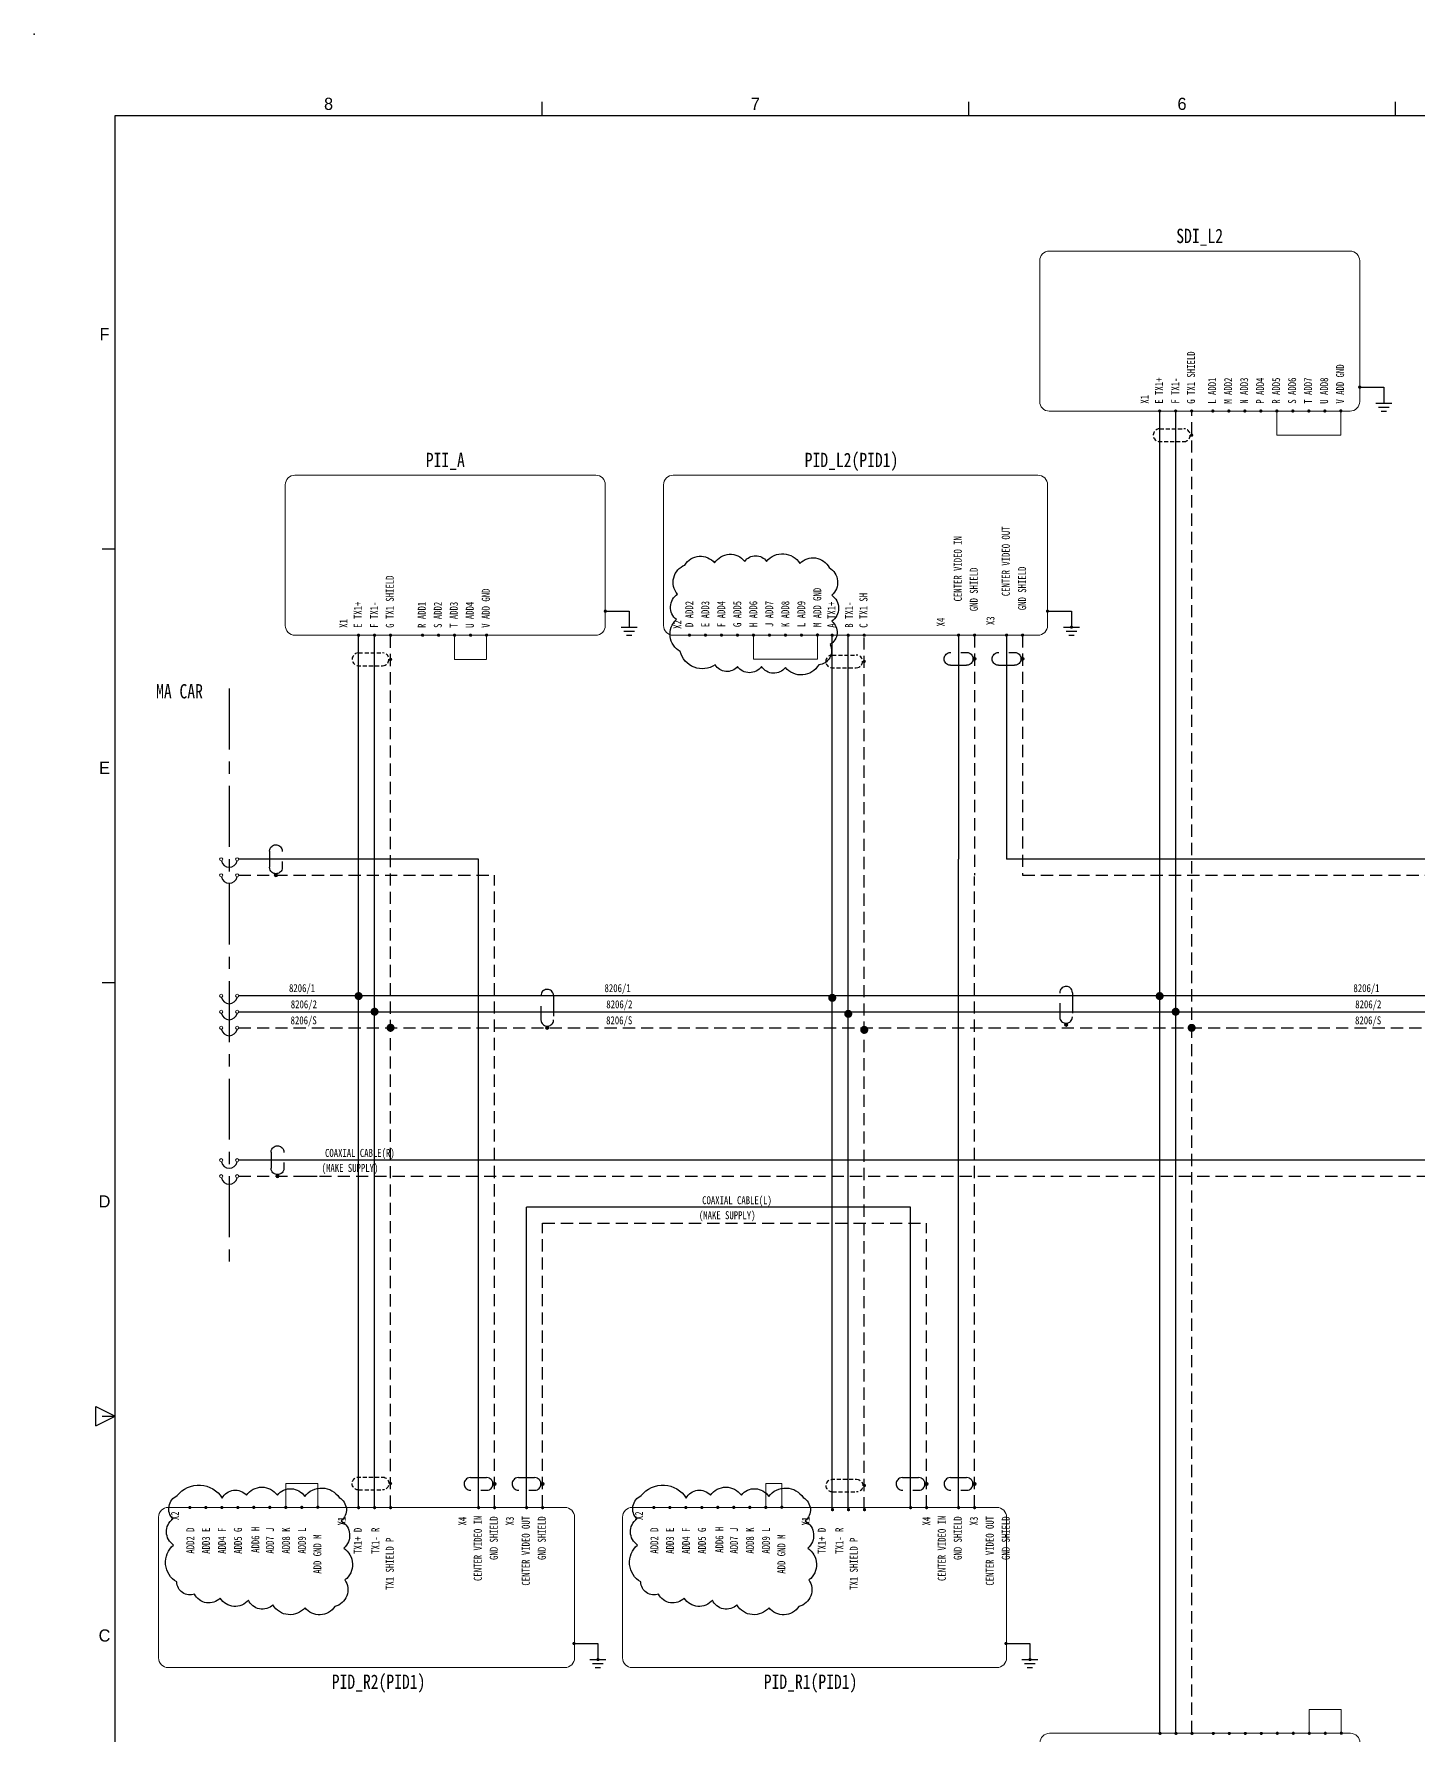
# Model space of a CAD drawing. Header units: millimetres. Extents: x 1599 to 2158, y -510 to -79.
# Drawn here: x 1599.4 to 1815.8, y -344.5 to -78.7 of the extents above; entities that cross this region are included whole.
import ezdxf
from ezdxf.enums import TextEntityAlignment as Align

# ---------------------------------------------------------------- set-up
doc = ezdxf.new("R2010")
doc.units = ezdxf.units.MM
doc.linetypes.add('CENTER', pattern=[50.8, 31.75, -6.35, 6.35, -6.35])
doc.linetypes.add('HIDDEN', pattern=[9.525, 6.35, -3.175])
for name, color, linetype, lineweight in [('7', 7, 'Continuous', 15), ('ADDRESS', 85, 'Continuous', 15), ('LINE', 7, 'Continuous', 15), ('TEXT', 7, 'Continuous', 15)]:
    doc.layers.add(name, color=color, linetype=linetype, lineweight=lineweight)
for name, color, linetype in [('FG', 62, 'Continuous'), ('SHIELD', 41, 'Continuous'), ('TX+', 1, 'Continuous'), ('TX-', 30, 'Continuous'), ('VIDEO', 50, 'Continuous')]:
    doc.layers.add(name, color=color, linetype=linetype)
doc.styles.add('ROMANS', font='txt', dxfattribs={"height": 0.2})

# ---------------------------------------------------------------- blocks, each defined once
blk = doc.blocks.new('BALL')
at = {"layer": 'LINE'}
h = blk.add_hatch(color=256, dxfattribs=at)
h.paths.add_polyline_path([(203.75, 320.23, 0.41419), (203.5, 319.98), (203.75, 319.98)])
h.paths.add_polyline_path([(203.75, 320.23), (203.75, 319.98), (204, 319.98, 0.41419)])
h.paths.add_polyline_path([(204, 319.98, 0.00002), (204, 319.98), (203.5, 319.98, 1.00004)])
blk.add_circle((203.75, 319.98), 0.25, dxfattribs=at)
blk = doc.blocks.new('A$C20B15E89')
at = {"layer": 'SHIELD', "linetype": 'HIDDEN'}
for p, q in [((-1.98, 7.5), (-1.98, 2.5)), ((0, 0), (0, 0.52))]:
    blk.add_line(p, q, dxfattribs=at)
for points in [[(-1.98, 7.5), (-1.98, 7.5), (-1.94, 8.02), (-1.94, 8.02), (-1.23, 10.28), (1.93, 9.85), (1.98, 7.5), (1.98, 7.5), (1.98, 2.5), (1.98, 2.5)], [(1.98, 2.5), (1.98, 2.5), (1.94, 1.98), (1.94, 1.98), (1.34, 0.01), (-1.34, 0.01), (-1.94, 1.98), (-1.94, 1.98), (-1.98, 2.5), (-1.98, 2.5)]]:
    blk.add_open_spline(points, degree=3, knots=[0, 0, 0, 0, 1, 1, 1, 2, 2, 2, 3, 3, 3, 3], dxfattribs=at)
at = {"layer": 'SHIELD', "linetype": 'HIDDEN', "xscale": -2, "yscale": 2, "zscale": 2}
blk.add_blockref('BALL', (407.5, -639.96), dxfattribs=at)
blk = doc.blocks.new('A$C38FC7A60')
at = {"layer": 'SHIELD', "linetype": 'HIDDEN'}
for p, q in [((-1.98, 10), (-1.98, 2.5)), ((0, 0), (0, 0.52))]:
    blk.add_line(p, q, dxfattribs=at)
for points in [[(-1.98, 10), (-1.98, 10), (-1.94, 10.52), (-1.94, 10.52), (-1.23, 12.78), (1.93, 12.35), (1.98, 10), (1.98, 10), (1.98, 2.5), (1.98, 2.5)], [(1.98, 2.5), (1.98, 2.5), (1.94, 1.98), (1.94, 1.98), (1.34, 0.01), (-1.34, 0.01), (-1.94, 1.98), (-1.94, 1.98), (-1.98, 2.5), (-1.98, 2.5)]]:
    blk.add_open_spline(points, degree=3, knots=[0, 0, 0, 0, 1, 1, 1, 2, 2, 2, 3, 3, 3, 3], dxfattribs=at)
at = {"layer": 'SHIELD', "linetype": 'HIDDEN', "xscale": -2, "yscale": 2, "zscale": 2}
blk.add_blockref('BALL', (407.5, -639.96), dxfattribs=at)

msp = doc.modelspace()

# ---------------------------------------------------------------- linework, layer by layer
at = {"color": 6, "linetype": 'Continuous'}
for p, q in [((1678.76, -91.4), (1678.76, -89.29)), ((1745.44, -91.4), (1745.44, -89.29)), ((1812.11, -91.4), (1812.11, -89.29)), ((1610.04, -159.13), (1612.09, -159.13)), ((1610.04, -226.86), (1612.09, -226.86)), ((1610.04, -294.6), (1612.09, -294.6))]:
    msp.add_line(p, q, dxfattribs=at)
at = {"color": 5, "linetype": 'Continuous'}
for p, q in [((1612.09, -497.8), (1612.09, -91.4)), ((1612.09, -91.4), (2145.49, -91.4))]:
    msp.add_line(p, q, dxfattribs=at)
at = {"color": 0}
for p, q in [((1809.02, -136.35), (1811.52, -136.35)), ((1809.44, -136.98), (1811.11, -136.98)), ((1809.86, -137.6), (1810.69, -137.6)), ((1691.15, -171.35), (1693.65, -171.35)), ((1691.57, -171.98), (1693.23, -171.98)), ((1691.98, -172.6), (1692.82, -172.6)), ((1760.25, -171.35), (1762.75, -171.35)), ((1760.67, -171.98), (1762.33, -171.98)), ((1761.08, -172.6), (1761.92, -172.6)), ((1686.25, -332.6), (1688.75, -332.6)), ((1686.67, -333.23), (1688.34, -333.23)), ((1687.09, -333.85), (1687.92, -333.85)), ((1753.75, -332.6), (1756.25, -332.6)), ((1754.17, -333.23), (1755.84, -333.23)), ((1754.59, -333.85), (1755.42, -333.85))]:
    msp.add_line(p, q, dxfattribs=at)
at = {"color": 2, "linetype": 'Continuous'}
for p, q in [((1609.07, -293.08), (1612.09, -294.6)), ((1609.07, -296.12), (1609.07, -293.08)), ((1609.07, -296.12), (1612.09, -294.6))]:
    msp.add_line(p, q, dxfattribs=at)
at = {"color": 0, "const_width": 0.25}
for points in [[(1806.4, -133.85, 1), (1806.65, -133.85, 1)], [(1688.53, -168.85, 1), (1688.78, -168.85, 1)], [(1757.62, -168.85, 1), (1757.87, -168.85, 1)], [(1761.37, -171.35, 1), (1761.62, -171.35, 1)], [(1683.63, -330.1, 1), (1683.88, -330.1, 1)], [(1751.13, -330.1, 1), (1751.38, -330.1, 1)], [(1687.38, -332.6, 1), (1687.63, -332.6, 1)], [(1754.88, -332.6, 1), (1755.13, -332.6, 1)]]:
    msp.add_lwpolyline(points, format="xyb", close=True, dxfattribs=at)
for points, const_width in [([(1775.27, -137.71, 1), (1775.27, -137.46, 1)], 0.25), ([(1777.77, -137.71, 1), (1777.77, -137.46, 1)], 0.25), ([(1780.27, -137.71, 1), (1780.27, -137.46, 1)], 0.25), ([(1783.58, -137.71, 1), (1783.58, -137.46, 1)], 0.25), ([(1786.08, -137.71, 1), (1786.08, -137.46, 1)], 0.25), ([(1788.58, -137.71, 1), (1788.58, -137.46, 1)], 0.25), ([(1791.08, -137.71, 1), (1791.08, -137.46, 1)], 0.25), ([(1793.58, -137.71, 1), (1793.58, -137.46, 1)], 0.25), ([(1796.08, -137.71, 1), (1796.08, -137.46, 1)], 0.25), ([(1798.58, -137.71, 1), (1798.58, -137.46, 1)], 0.25), ([(1801.08, -137.71, 1), (1801.08, -137.46, 1)], 0.25), ([(1803.58, -137.69, 1), (1803.58, -137.44, 1)], 0.25), ([(1650.1, -172.73, 1), (1650.1, -172.48, 1)], 0.25), ([(1652.6, -172.73, 1), (1652.6, -172.48, 1)], 0.25), ([(1655.1, -172.73, 1), (1655.1, -172.48, 1)], 0.25), ([(1660.1, -172.73, 1), (1660.1, -172.48, 1)], 0.25), ([(1662.6, -172.73, 1), (1662.6, -172.48, 1)], 0.25), ([(1665.1, -172.73, 1), (1665.1, -172.48, 1)], 0.25), ([(1667.6, -172.73, 1), (1667.6, -172.48, 1)], 0.25), ([(1670.1, -172.71, 1), (1670.1, -172.46, 1)], 0.25), ([(1701.8, -172.71, 1), (1701.8, -172.46, 1)], 0.25), ([(1704.3, -172.71, 1), (1704.3, -172.46, 1)], 0.25), ([(1706.8, -172.71, 1), (1706.8, -172.46, 1)], 0.25), ([(1709.3, -172.71, 1), (1709.3, -172.46, 1)], 0.25), ([(1711.8, -172.71, 1), (1711.8, -172.46, 1)], 0.25), ([(1714.3, -172.71, 1), (1714.3, -172.46, 1)], 0.25), ([(1716.8, -172.71, 1), (1716.8, -172.46, 1)], 0.25), ([(1719.3, -172.71, 1), (1719.3, -172.46, 1)], 0.25), ([(1721.8, -172.69, 1), (1721.8, -172.44, 1)], 0.25), ([(1724.11, -172.73, 1), (1724.11, -172.48, 1)], 0.25), ([(1726.61, -172.73, 1), (1726.61, -172.48, 1)], 0.25), ([(1729.11, -172.73, 1), (1729.11, -172.48, 1)], 0.25), ([(1743.85, -172.71, 1), (1743.85, -172.46, 1)], 0.25), ([(1746.35, -172.71, 1), (1746.35, -172.46, 1)], 0.25), ([(1751.35, -172.71, 1), (1751.35, -172.46, 1)], 0.25), ([(1753.85, -172.71, 1), (1753.85, -172.46, 1)], 0.25), ([(1650.1, -229.28, 1), (1650.1, -228.65, 1)], 0.625), ([(1724.11, -229.56, 1), (1724.11, -228.93, 1)], 0.625), ([(1775.27, -229.28, 1), (1775.27, -228.65, 1)], 0.625), ([(1652.6, -231.73, 1), (1652.6, -231.1, 1)], 0.625), ([(1726.61, -232.06, 1), (1726.61, -231.43, 1)], 0.625), ([(1777.77, -231.73, 1), (1777.77, -231.1, 1)], 0.625), ([(1655.1, -234.23, 1), (1655.1, -233.6, 1)], 0.625), ([(1729.11, -234.56, 1), (1729.11, -233.93, 1)], 0.625), ([(1780.27, -234.24, 1), (1780.27, -233.62, 1)], 0.625), ([(1623.73, -308.98, 1), (1623.73, -308.73, 1)], 0.25), ([(1626.23, -308.98, 1), (1626.23, -308.73, 1)], 0.25), ([(1628.73, -308.98, 1), (1628.73, -308.73, 1)], 0.25), ([(1631.23, -308.98, 1), (1631.23, -308.73, 1)], 0.25), ([(1633.73, -308.96, 1), (1633.73, -308.71, 1)], 0.25), ([(1636.23, -308.96, 1), (1636.23, -308.71, 1)], 0.25), ([(1638.73, -308.96, 1), (1638.73, -308.71, 1)], 0.25), ([(1641.23, -308.96, 1), (1641.23, -308.71, 1)], 0.25), ([(1643.73, -308.94, 1), (1643.73, -308.69, 1)], 0.25), ([(1650.1, -308.75, -1), (1650.1, -309, -1)], 0.25), ([(1650.1, -308.75, -1), (1650.1, -309, -1)], 0.25), ([(1652.6, -308.75, -1), (1652.6, -309, -1)], 0.25), ([(1652.6, -308.75, -1), (1652.6, -309, -1)], 0.25), ([(1655.1, -308.75, -1), (1655.1, -309, -1)], 0.25), ([(1655.1, -308.75, -1), (1655.1, -309, -1)], 0.25), ([(1668.85, -308.75, -1), (1668.85, -309, -1)], 0.25), ([(1671.35, -308.75, -1), (1671.35, -309, -1)], 0.25), ([(1676.35, -308.75, -1), (1676.35, -309, -1)], 0.25), ([(1678.85, -308.75, -1), (1678.85, -309, -1)], 0.25), ([(1696.23, -308.98, 1), (1696.23, -308.73, 1)], 0.25), ([(1698.73, -308.98, 1), (1698.73, -308.73, 1)], 0.25), ([(1701.23, -308.98, 1), (1701.23, -308.73, 1)], 0.25), ([(1703.73, -308.98, 1), (1703.73, -308.73, 1)], 0.25), ([(1706.23, -308.96, 1), (1706.23, -308.71, 1)], 0.25), ([(1708.73, -308.96, 1), (1708.73, -308.71, 1)], 0.25), ([(1711.23, -308.96, 1), (1711.23, -308.71, 1)], 0.25), ([(1713.73, -308.96, 1), (1713.73, -308.71, 1)], 0.25), ([(1716.23, -308.94, 1), (1716.23, -308.69, 1)], 0.25), ([(1724.15, -309.07, -1), (1724.15, -309.32, -1)], 0.25), ([(1726.65, -309.07, -1), (1726.65, -309.32, -1)], 0.25), ([(1729.15, -309.07, -1), (1729.15, -309.32, -1)], 0.25), ([(1736.35, -308.75, -1), (1736.35, -309, -1)], 0.25), ([(1738.85, -308.75, -1), (1738.85, -309, -1)], 0.25), ([(1743.85, -308.75, -1), (1743.85, -309, -1)], 0.25), ([(1746.35, -308.75, -1), (1746.35, -309, -1)], 0.25), ([(1775.32, -344.02, -1), (1775.32, -344.27, -1)], 0.25), ([(1775.32, -344.02, -1), (1775.32, -344.27, -1)], 0.25), ([(1777.82, -344.02, -1), (1777.82, -344.27, -1)], 0.25), ([(1777.82, -344.02, -1), (1777.82, -344.27, -1)], 0.25), ([(1780.32, -344.02, -1), (1780.32, -344.27, -1)], 0.25), ([(1780.32, -344.02, -1), (1780.32, -344.27, -1)], 0.25), ([(1783.65, -344.27, 1), (1783.65, -344.02, 1)], 0.25), ([(1786.15, -344.27, 1), (1786.15, -344.02, 1)], 0.25), ([(1788.65, -344.27, 1), (1788.65, -344.02, 1)], 0.25), ([(1791.15, -344.27, 1), (1791.15, -344.02, 1)], 0.25), ([(1793.65, -344.25, 1), (1793.65, -344, 1)], 0.25), ([(1796.15, -344.25, 1), (1796.15, -344, 1)], 0.25), ([(1798.65, -344.25, 1), (1798.65, -344, 1)], 0.25), ([(1801.15, -344.25, 1), (1801.15, -344, 1)], 0.25), ([(1803.65, -344.23, 1), (1803.65, -343.98, 1)], 0.25)]:
    msp.add_lwpolyline(points, format="xyb", close=True, dxfattribs=dict(const_width=const_width))
at = {"color": 2}
for points in [[(1700.36, -175.13, -0.520567), (1699.79, -170.17, -0.520567), (1699.95, -166.19, -0.520567), (1701.09, -161.64, -0.520567), (1705.72, -161.31, -0.520567), (1710.44, -161.07, -0.520567), (1713.86, -161.07, -0.520567), (1719.06, -161.4, -0.520567), (1723.62, -162.05, -0.520567), (1724.03, -166.35, -0.520567), (1724.03, -170.42, -0.520567), (1723.78, -174.07, -0.520567), (1721.99, -177.24, -0.520567), (1716.79, -177.65, -0.520567), (1713.05, -177.49, -0.520567), (1709.3, -177.49, -0.520567), (1705.81, -177.24, -0.520567)], [(1621.77, -307, -0.520567), (1628.8, -307.37, -0.520567), (1632.57, -306.93, -0.520567), (1637.41, -306.93, -0.520567), (1641.68, -307.12, -0.520567), (1647.08, -307.31, -0.520567), (1647.4, -310.95, -0.520567), (1647.77, -315.22, -0.520567), (1647.96, -320.17, -0.520567), (1646.39, -324.32, -0.520567), (1641.74, -324.5, -0.520567), (1636.72, -324.07, -0.520567), (1632.89, -323.31, -0.520567), (1628.49, -323, -0.520567), (1624.47, -322.37, -0.520567), (1621.7, -320.49, -0.520567), (1621.2, -314.72, -0.520567), (1621.08, -310.64, -0.520567)], [(1694.27, -307, -0.520567), (1701.3, -307.37, -0.520567), (1705.07, -306.93, -0.520567), (1709.91, -306.93, -0.520567), (1714.18, -307.12, -0.520567), (1719.58, -307.31, -0.520567), (1719.9, -310.95, -0.520567), (1720.27, -315.22, -0.520567), (1720.46, -320.17, -0.520567), (1718.89, -324.32, -0.520567), (1714.24, -324.5, -0.520567), (1709.22, -324.07, -0.520567), (1705.39, -323.31, -0.520567), (1700.99, -323, -0.520567), (1696.97, -322.37, -0.520567), (1694.2, -320.49, -0.520567), (1693.7, -314.72, -0.520567), (1693.58, -310.64, -0.520567)]]:
    msp.add_lwpolyline(points, format="xyb", close=True, dxfattribs=at)
at = {"color": 0}
for centre in [(1629.88, -207.6), (1629.88, -210.1), (1629.88, -228.92), (1629.88, -231.42), (1629.88, -233.92), (1629.88, -254.61), (1629.88, -257.11)]:
    msp.add_arc(centre, 1.25, 191.4783, 348.5217, dxfattribs=at)
msp.add_point((1599.39, -78.7), dxfattribs=at)
at = {"layer": '7'}
for points in [[(1756.52, -136.1), (1756.52, -114.1, -0.414214), (1758.02, -112.6), (1805.02, -112.6, -0.414214), (1806.52, -114.1), (1806.52, -136.1, -0.414214), (1805.02, -137.6), (1758.02, -137.6, -0.414214)], [(1638.65, -171.1), (1638.65, -149.1, -0.414214), (1640.15, -147.6), (1687.15, -147.6, -0.414214), (1688.65, -149.1), (1688.65, -171.1, -0.414214), (1687.15, -172.6), (1640.15, -172.6, -0.414214)], [(1697.75, -171.1), (1697.75, -149.1, -0.414214), (1699.25, -147.6), (1756.25, -147.6, -0.414214), (1757.75, -149.1), (1757.75, -171.1, -0.414214), (1756.25, -172.6), (1699.25, -172.6, -0.414214)], [(1618.85, -310.35), (1618.85, -332.35, 0.414214), (1620.35, -333.85), (1682.35, -333.85, 0.414214), (1683.85, -332.35), (1683.85, -310.35, 0.414214), (1682.35, -308.85), (1620.35, -308.85, 0.414214)], [(1691.35, -310.35), (1691.35, -332.35, 0.414214), (1692.85, -333.85), (1749.85, -333.85, 0.414214), (1751.35, -332.35), (1751.35, -310.35, 0.414214), (1749.85, -308.85), (1692.85, -308.85, 0.414214)], [(1756.57, -345.62), (1756.57, -367.62, 0.414214), (1758.07, -369.12), (1805.07, -369.12, 0.414214), (1806.57, -367.62), (1806.57, -345.62, 0.414214), (1805.07, -344.12), (1758.07, -344.12, 0.414214)]]:
    msp.add_lwpolyline(points, format="xyb", close=True, dxfattribs=at)
at = {"layer": 'ADDRESS'}
for p, q in [((1793.58, -137.6), (1793.58, -141.35)), ((1803.58, -137.58), (1803.58, -141.33)), ((1793.58, -141.35), (1803.58, -141.35)), ((1665.1, -172.62), (1665.1, -176.37)), ((1670.1, -172.6), (1670.1, -176.35)), ((1711.8, -172.6), (1711.8, -176.35)), ((1721.8, -172.58), (1721.8, -176.33)), ((1665.1, -176.37), (1670.1, -176.37)), ((1711.8, -176.35), (1721.8, -176.35)), ((1638.73, -308.87), (1638.73, -305.08)), ((1638.73, -305.1), (1643.73, -305.1)), ((1643.73, -308.87), (1643.73, -305.12)), ((1713.73, -308.87), (1713.73, -305.08)), ((1713.73, -305.1), (1716.23, -305.1)), ((1716.23, -308.87), (1716.23, -305.12)), ((1798.65, -344.18), (1798.65, -340.39)), ((1798.65, -340.39), (1803.65, -340.39)), ((1803.65, -344.16), (1803.65, -340.41))]:
    msp.add_line(p, q, dxfattribs=at)
at = {"layer": 'FG', "color": 0}
for p, q in [((1806.52, -133.85), (1810.27, -133.85)), ((1810.27, -133.85), (1810.27, -136.35)), ((1688.65, -168.85), (1692.4, -168.85)), ((1692.4, -168.85), (1692.4, -171.35)), ((1757.75, -168.85), (1761.5, -168.85)), ((1761.5, -168.85), (1761.5, -171.35)), ((1683.75, -330.1), (1687.5, -330.1)), ((1687.5, -330.1), (1687.5, -332.6)), ((1751.25, -330.1), (1755, -330.1)), ((1755, -330.1), (1755, -332.6))]:
    msp.add_line(p, q, dxfattribs=at)
at = {"layer": 'LINE', "color": 0}
for centre in [(1628.63, -207.6), (1631.13, -207.6), (1628.63, -210.1), (1631.13, -210.1), (1628.63, -228.92), (1628.63, -231.42), (1631.13, -228.92), (1631.13, -231.42), (1628.63, -233.92), (1631.13, -233.92), (1628.63, -254.61), (1631.13, -254.61), (1628.63, -257.11), (1631.13, -257.11)]:
    msp.add_circle(centre, 0.25, dxfattribs=at)
at = {"layer": 'SHIELD', "linetype": 'HIDDEN', "ltscale": 0.3}
for p, q in [((1780.27, -344.1), (1780.27, -137.58)), ((1655.1, -308.87), (1655.1, -172.6)), ((1729.11, -309.16), (1729.11, -172.6)), ((1746.35, -172.6), (1746.35, -210.1)), ((1753.85, -172.6), (1753.85, -210.1)), ((1631.38, -210.1), (1671.35, -210.1)), ((1671.35, -308.85), (1671.35, -210.1)), ((1746.35, -308.85), (1746.35, -210.29)), ((1753.85, -210.1), (1904.72, -210.1)), ((1631.38, -233.92), (2091.77, -233.92)), ((1631.38, -257.11), (1643.61, -257.11)), ((1641.13, -257.11), (2112.22, -257.11)), ((1678.85, -264.46), (1738.85, -264.46)), ((1678.85, -308.85), (1678.85, -264.46)), ((1738.85, -308.85), (1738.85, -264.46))]:
    msp.add_line(p, q, dxfattribs=at)
at = {"layer": 'SHIELD', "linetype": 'HIDDEN', "ltscale": 0.1}
for p, q in [((1775.27, -140.36), (1779.02, -140.36)), ((1650.1, -175.38), (1653.85, -175.38)), ((1724.11, -175.71), (1727.86, -175.71)), ((1650.1, -306.09), (1653.85, -306.09)), ((1724.15, -306.42), (1727.9, -306.42))]:
    msp.add_line(p, q, dxfattribs=at)
at = {"layer": 'SHIELD', "color": 1, "linetype": 'CENTER', "ltscale": 0.3}
msp.add_line((1629.88, -180.91), (1629.88, -271.76), dxfattribs=at)
at = {"layer": 'SHIELD', "linetype": 'HIDDEN', "ltscale": 0.1, "const_width": 0.25}
for points in [[(1780.27, -141.48, -1), (1780.27, -141.23, -1)], [(1655.1, -176.5, -1), (1655.1, -176.25, -1)], [(1729.11, -176.82, -1), (1729.11, -176.57, -1)], [(1655.1, -304.98, 1), (1655.1, -305.23, 1)], [(1729.15, -305.3, 1), (1729.15, -305.55, 1)]]:
    msp.add_lwpolyline(points, format="xyb", close=True, dxfattribs=at)
at = {"layer": 'SHIELD', "linetype": 'HIDDEN', "ltscale": 0.1}
for points in [[(1775.27, -140.36), (1775.27, -140.36), (1775.02, -140.38), (1775.02, -140.38), (1773.89, -140.74), (1774.1, -142.32), (1775.27, -142.34), (1775.27, -142.34), (1779.02, -142.34), (1779.02, -142.34)], [(1779.02, -142.34), (1779.02, -142.34), (1779.28, -142.32), (1779.28, -142.32), (1780.27, -142.02), (1780.27, -140.68), (1779.28, -140.38), (1779.28, -140.38), (1779.02, -140.36), (1779.02, -140.36)], [(1650.1, -175.38), (1650.1, -175.38), (1649.84, -175.4), (1649.84, -175.4), (1648.71, -175.75), (1648.92, -177.34), (1650.1, -177.36), (1650.1, -177.36), (1653.85, -177.36), (1653.85, -177.36)], [(1653.85, -177.36), (1653.85, -177.36), (1654.1, -177.34), (1654.1, -177.34), (1655.09, -177.04), (1655.09, -175.7), (1654.1, -175.4), (1654.1, -175.4), (1653.85, -175.38), (1653.85, -175.38)], [(1724.11, -175.71), (1724.11, -175.71), (1723.85, -175.73), (1723.85, -175.73), (1722.72, -176.08), (1722.93, -177.67), (1724.11, -177.69), (1724.11, -177.69), (1727.86, -177.69), (1727.86, -177.69)], [(1727.86, -177.69), (1727.86, -177.69), (1728.12, -177.67), (1728.12, -177.67), (1729.1, -177.37), (1729.1, -176.03), (1728.12, -175.73), (1728.12, -175.73), (1727.86, -175.71), (1727.86, -175.71)], [(1650.1, -306.09), (1650.1, -306.09), (1649.84, -306.07), (1649.84, -306.07), (1648.71, -305.72), (1648.92, -304.14), (1650.1, -304.11), (1650.1, -304.11), (1653.85, -304.11), (1653.85, -304.11)], [(1653.85, -304.11), (1653.85, -304.11), (1654.1, -304.13), (1654.1, -304.13), (1655.09, -304.43), (1655.09, -305.77), (1654.1, -306.07), (1654.1, -306.07), (1653.85, -306.09), (1653.85, -306.09)], [(1724.15, -306.42), (1724.15, -306.42), (1723.9, -306.4), (1723.9, -306.4), (1722.77, -306.05), (1722.98, -304.46), (1724.15, -304.44), (1724.15, -304.44), (1727.9, -304.44), (1727.9, -304.44)], [(1727.9, -304.44), (1727.9, -304.44), (1728.16, -304.46), (1728.16, -304.46), (1729.15, -304.76), (1729.15, -306.1), (1728.16, -306.4), (1728.16, -306.4), (1727.9, -306.42), (1727.9, -306.42)]]:
    msp.add_open_spline(points, degree=3, knots=[0, 0, 0, 0, 1, 1, 1, 2, 2, 2, 3, 3, 3, 3], dxfattribs=at)
at = {"layer": 'TX+'}
for p, q in [((1775.27, -344.1), (1775.27, -137.56)), ((1650.1, -308.87), (1650.1, -172.6)), ((1724.11, -309.16), (1724.11, -172.6)), ((2086.77, -228.92), (1631.38, -228.92))]:
    msp.add_line(p, q, dxfattribs=at)
at = {"layer": 'TX-'}
for p, q in [((1777.77, -344.1), (1777.77, -137.58)), ((1652.6, -308.87), (1652.6, -172.6)), ((1726.61, -309.16), (1726.61, -172.6)), ((1631.38, -231.42), (2089.27, -231.42))]:
    msp.add_line(p, q, dxfattribs=at)
at = {"layer": 'VIDEO'}
for p, q in [((1743.85, -172.6), (1743.85, -207.6)), ((1751.35, -172.6), (1751.35, -207.6)), ((1668.85, -207.6), (1631.38, -207.6)), ((1668.85, -308.85), (1668.85, -207.6)), ((1743.85, -308.85), (1743.85, -207.6)), ((1902.22, -207.6), (1751.35, -207.6)), ((1646.11, -254.61), (1631.38, -254.61)), ((2109.72, -254.61), (1641.93, -254.61)), ((1736.35, -261.96), (1676.35, -261.96)), ((1676.35, -308.85), (1676.35, -261.96)), ((1736.35, -308.85), (1736.35, -261.96))]:
    msp.add_line(p, q, dxfattribs=at)

# ---------------------------------------------------------------- block references
at = {"layer": '7', "yscale": 0.5, "zscale": 0.5}
for name, p, xscale in [('A$C38FC7A60', (1679.58, -233.92), -0.5), ('A$C38FC7A60', (1760.65, -233.46), -0.5), ('A$C20B15E89', (1637.43, -257.11), 0.5)]:
    msp.add_blockref(name, p, dxfattribs=dict(at, xscale=xscale))
at = {"layer": 'SHIELD', "linetype": 'HIDDEN', "ltscale": 0.1, "yscale": 0.5, "zscale": 0.5, "rotation": 90}
for p, xscale in [((1746.35, -176.29), 0.5), ((1753.85, -176.29), 0.5), ((1671.35, -305.17), -0.5), ((1678.85, -305.17), -0.5), ((1738.85, -305.17), -0.5), ((1746.35, -305.17), -0.5)]:
    msp.add_blockref('A$C20B15E89', p, dxfattribs=dict(at, xscale=xscale))
at = {"layer": 'SHIELD', "linetype": 'HIDDEN', "ltscale": 0.1, "xscale": 0.5, "yscale": 0.5, "zscale": 0.5}
msp.add_blockref('A$C20B15E89', (1637.18, -210.1), dxfattribs=at)

# ---------------------------------------------------------------- texts
at = {"color": 4, "char_height": 1.9, "attachment_point": 5, "style": 'ROMANS'}
for s, insert in [('{\\fﾱﾼﾸﾲￃﾼ|b0|i0|c129|p49;8 }', (1645.41, -89.61)), ('{\\fﾱﾼﾸﾲￃﾼ|b0|i0|c129|p49;7 }', (1712.09, -89.61)), ('{\\fﾱﾼﾸﾲￃﾼ|b0|i0|c129|p49;6 }', (1778.76, -89.61)), ('{\\fﾱﾼﾸﾲￃﾼ|b0|i0|c129|p49;F }', (1610.4, -125.58)), ('{\\fﾱﾼﾸﾲￃﾼ|b0|i0|c129|p49;E }', (1610.4, -193.31)), ('{\\fﾱﾼﾸﾲￃﾼ|b0|i0|c129|p49;D }', (1610.4, -261.04)), ('{\\fﾱﾼﾸﾲￃﾼ|b0|i0|c129|p49;C }', (1610.4, -328.86))]:
    msp.add_mtext(s, dxfattribs=dict(at, insert=insert))
at = {"layer": 'TEXT', "lineweight": 0, "style": 'ROMANS', "width": 0.8}
for s, p in [('SDI_L2', (1781.52, -111.35)), ('PII_A', (1663.65, -146.35)), ('PID_L2(PID1)', (1727.12, -146.35)), ('MA CAR', (1622.12, -182.48)), ('PID_R2(PID1)', (1653.22, -337.19)), ('PID_R1(PID1)', (1720.72, -337.19))]:
    msp.add_text(s, height=2.24, dxfattribs=at).set_placement(p, align=Align.CENTER)
at = {"layer": 'TEXT', "style": 'ROMANS', "width": 0.8}
for s, p in [('G TX1 SHIELD', (1780.16, -136.44)), ('E TX1+', (1775.16, -136.44)), ('F TX1-', (1777.7, -136.44)), ('L ADD1', (1783.46, -136.44)), ('M ADD2', (1785.96, -136.44)), ('N ADD3', (1788.46, -136.44)), ('P ADD4', (1790.96, -136.44)), ('R ADD5', (1793.46, -136.44)), ('S ADD6', (1795.96, -136.44)), ('T ADD7', (1798.46, -136.44)), ('U ADD8', (1800.96, -136.44)), ('V ADD GND', (1803.46, -136.42)), ('X1', (1772.91, -136.44)), ('G TX1 SHIELD', (1654.98, -171.44)), ('E TX1+', (1649.98, -171.44)), ('R ADD1', (1659.98, -171.46)), ('S ADD2', (1662.48, -171.46)), ('T ADD3', (1664.98, -171.46)), ('U ADD4', (1667.48, -171.46)), ('V ADD GND', (1669.98, -171.44)), ('D ADD2', (1701.77, -171.33)), ('E ADD3', (1704.27, -171.33)), ('F ADD4', (1706.77, -171.33)), ('G ADD5', (1709.27, -171.33)), ('H ADD6', (1711.77, -171.33)), ('J ADD7', (1714.27, -171.33)), ('K ADD8', (1716.77, -171.33)), ('L ADD9', (1719.27, -171.33)), ('M ADD GND', (1721.77, -171.32)), ('A TX1+', (1723.99, -171.44)), ('C TX1 SH', (1728.99, -171.44)), ('F TX1-', (1652.52, -171.44)), ('B TX1-', (1726.73, -171.44)), ('X4', (1741.07, -171.23)), ('X3', (1748.83, -171.02)), ('X1', (1647.74, -171.44)), ('X2', (1699.9, -171.61)), ('X2', (1621.41, -310.83)), ('X1', (1647.48, -311.66)), ('X4', (1666.31, -311.66)), ('X3', (1673.73, -311.64)), ('X2', (1693.91, -310.83)), ('X1', (1719.98, -311.66)), ('X4', (1738.81, -311.66)), ('X3', (1746.23, -311.64)), ('ADD2 D', (1623.81, -316.06)), ('ADD3 E', (1626.25, -316.08)), ('ADD4 F', (1628.75, -316.08)), ('ADD5 G', (1631.25, -316.08)), ('ADD6 H', (1633.97, -315.94)), ('ADD7 J', (1636.25, -316.06)), ('ADD8 K', (1638.75, -316.06)), ('ADD9 L', (1641.25, -316.06)), ('ADD GND M', (1643.66, -319.2)), ('TX1+ D', (1649.98, -316.1)), ('TX1- R', (1652.72, -316.08)), ('TX1 SHIELD P', (1654.98, -321.72)), ('ADD2 D', (1696.31, -316.06)), ('ADD3 E', (1698.75, -316.08)), ('ADD4 F', (1701.25, -316.08)), ('ADD5 G', (1703.75, -316.08)), ('ADD6 H', (1706.47, -315.94)), ('ADD7 J', (1708.75, -316.06)), ('ADD8 K', (1711.25, -316.06)), ('ADD9 L', (1713.75, -316.06)), ('ADD GND M', (1716.16, -319.2)), ('TX1+ D', (1722.48, -316.1)), ('TX1- R', (1725.22, -316.08)), ('TX1 SHIELD P', (1727.48, -321.72))]:
    msp.add_text(s, height=1.25, rotation=90, dxfattribs=at).set_placement(p, align=Align.MIDDLE_LEFT)
for s, p in [('CENTER VIDEO OUT', (1751.23, -155.62)), ('CENTER VIDEO IN', (1743.73, -157.12)), ('GND SHIELD', (1746.23, -162.04)), ('GND SHIELD', (1753.78, -161.89)), ('CENTER VIDEO IN', (1668.73, -310.13)), ('GND SHIELD', (1671.23, -310.24)), ('CENTER VIDEO OUT', (1676.23, -310.17)), ('GND SHIELD', (1678.73, -310.24)), ('CENTER VIDEO IN', (1741.23, -310.13)), ('GND SHIELD', (1743.73, -310.24)), ('CENTER VIDEO OUT', (1748.73, -310.17)), ('GND SHIELD', (1751.23, -310.24))]:
    msp.add_text(s, height=1.25, rotation=90, dxfattribs=at).set_placement(p, align=Align.MIDDLE_RIGHT)
for s, p in [('8206/1', (1643.31, -227.72)), ('8206/1', (1692.61, -227.72)), ('8206/1', (1809.63, -227.72)), ('8206/2', (1643.59, -230.25)), ('8206/2', (1692.89, -230.25)), ('8206/2', (1809.91, -230.25)), ('8206/S', (1643.56, -232.75)), ('8206/S', (1692.86, -232.75)), ('8206/S', (1809.88, -232.75)), ('(MAKE SUPPLY)', (1653.18, -255.81)), ('COAXIAL CABLE(R)', (1655.74, -253.47)), ('COAXIAL CABLE(L)', (1714.67, -260.86)), ('(MAKE SUPPLY)', (1712.12, -263.2))]:
    msp.add_text(s, height=1.25, dxfattribs=at).set_placement(p, align=Align.MIDDLE_RIGHT)

doc.saveas('drawing.dxf')
